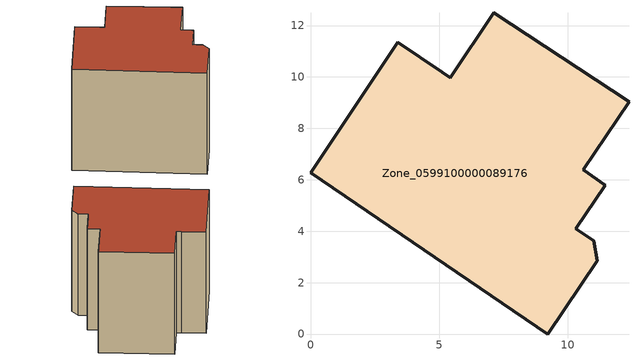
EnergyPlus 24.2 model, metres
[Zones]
Zone_0599100000089176
 floor ground (C_G): 5.44,9.97 7.13,12.49 12.39,9.03 10.6,6.39 11.46,5.78 10.31,4.09 11.01,3.62 11.16,2.85 9.23,0 0,6.27 3.39,11.34 5.12,10.19 z0
 wall outside (C_F): 9.23,0 11.16,2.85 11.01,3.62 10.31,4.09 11.46,5.78 10.6,6.39 12.39,9.03 7.13,12.49 5.44,9.97 5.12,10.19 3.39,11.34 0,6.27 9.23,0 z0:10.16
 roof outside (C_R): 5.12,10.19 3.39,11.34 0,6.27 9.23,0 11.16,2.85 11.01,3.62 10.31,4.09 11.46,5.78 10.6,6.39 12.39,9.03 7.13,12.49 5.44,9.97 z10.16
[BUILDING]
Pand.0599100000089176: North Axis=0; Terrain=City; Loads Convergence Tolerance Value=0.04; Temperature Convergence Tolerance Value=0.4; Solar Distribution=FullExterior; Maximum Number of Warmup Days=25; Minimum Number of Warmup Days=1
[Site:Location]
Rotterdam.The.Hague.AP_ZH_NLD Design_Conditions: Latitude=51.96; Longitude=4.45; Time Zone=1; Elevation=-4.5
[SITE:GROUNDTEMPERATURE:BUILDINGSURFACE]
18, 18, 18, 18, 18, 18, 18, 18, 18, 18, 18, 18
[MATERIAL] Thermal Absorptance=0.9; Solar Absorptance=0.7; Visible Absorptance=0.7
Name | Roughness | Thickness | Conductivity | Density | Specific Heat
G.TC.1946 | MediumSmooth | 0.15 | 1 | 540 | 1210
F.TC.1946 | Rough | 0.3 | 0.857143 | 1920 | 840
R.TC.1946 | MediumRough | 0.2 | 0.909091 | 1500 | 1000
[CONSTRUCTION]
C_G: G.TC.1946
C_F: F.TC.1946
C_R: R.TC.1946
[ZONE]
Zone_0599100000089176: Type=1; Multiplier=1; Ceiling Height=Autocalculate; Volume=Autocalculate; Floor Area=autocalculate; Part of Total Floor Area=Yes
[ZONEINFILTRATION:DESIGNFLOWRATE]
Infil_Zone_0599100000089176: Zone or ZoneList or Space or SpaceList=Zone_0599100000089176; Schedule=AlwaysOn; Design Flow Rate Calculation Method=Flow/Area; Flow Rate per Floor Area=0.003; Constant Term Coefficient=1; Temperature Term Coefficient=0; Velocity Term Coefficient=0; Velocity Squared Term Coefficient=0
[HVACTEMPLATE:ZONE:IDEALLOADSAIRSYSTEM]
Zone_0599100000089176: Maximum Heating Supply Air Temperature=50; Minimum Cooling Supply Air Temperature=13; Maximum Heating Supply Air Humidity Ratio=0.0156; Minimum Cooling Supply Air Humidity Ratio=0.0077; Heating Limit=NoLimit; Cooling Limit=NoLimit; Dehumidification Control Type=ConstantSensibleHeatRatio; Cooling Sensible Heat Ratio=0.7; Dehumidification Setpoint=60; Humidification Control Type=None; Humidification Setpoint=30; Outdoor Air Method=None; Outdoor Air Flow Rate per Person=0.00944; Outdoor Air Flow Rate per Zone Floor Area=0; Outdoor Air Flow Rate per Zone=0; Demand Controlled Ventilation Type=None; Outdoor Air Economizer Type=NoEconomizer; Heat Recovery Type=None; Sensible Heat Recovery Effectiveness=0.7; Latent Heat Recovery Effectiveness=0.65
[ZONECONTROL:THERMOSTAT]
ThermostatControl_Zone_0599100000089176: Zone or ZoneList=Zone_0599100000089176; Control Type Schedule=DualSetpointControlType; Control 1=Thermostat_Zone_0599100000089176; Temperature Difference Between Cutout And Setpoint=0
[THERMOSTATSETPOINT:DUALSETPOINT]
Thermostat_Zone_0599100000089176: Heating Setpoint Temperature Schedule=HeatingSetpoint_Zone_0599100000089176; Cooling Setpoint Temperature Schedule=CoolingSetpoint_Zone_0599100000089176
[SCHEDULE:COMPACT]
HeatingSetpoint_Zone_0599100000089176: Through: 12/31, For: AllDays, Until: 24:00, 21
CoolingSetpoint_Zone_0599100000089176: Through: 12/31, For: AllDays, Until: 24:00, 24
DualSetpointControlType: Through: 12/31, For: AllDays, Until: 24:00, 4
AlwaysOn: Through: 12/31, For: AllDays, Until: 24:00, 1
